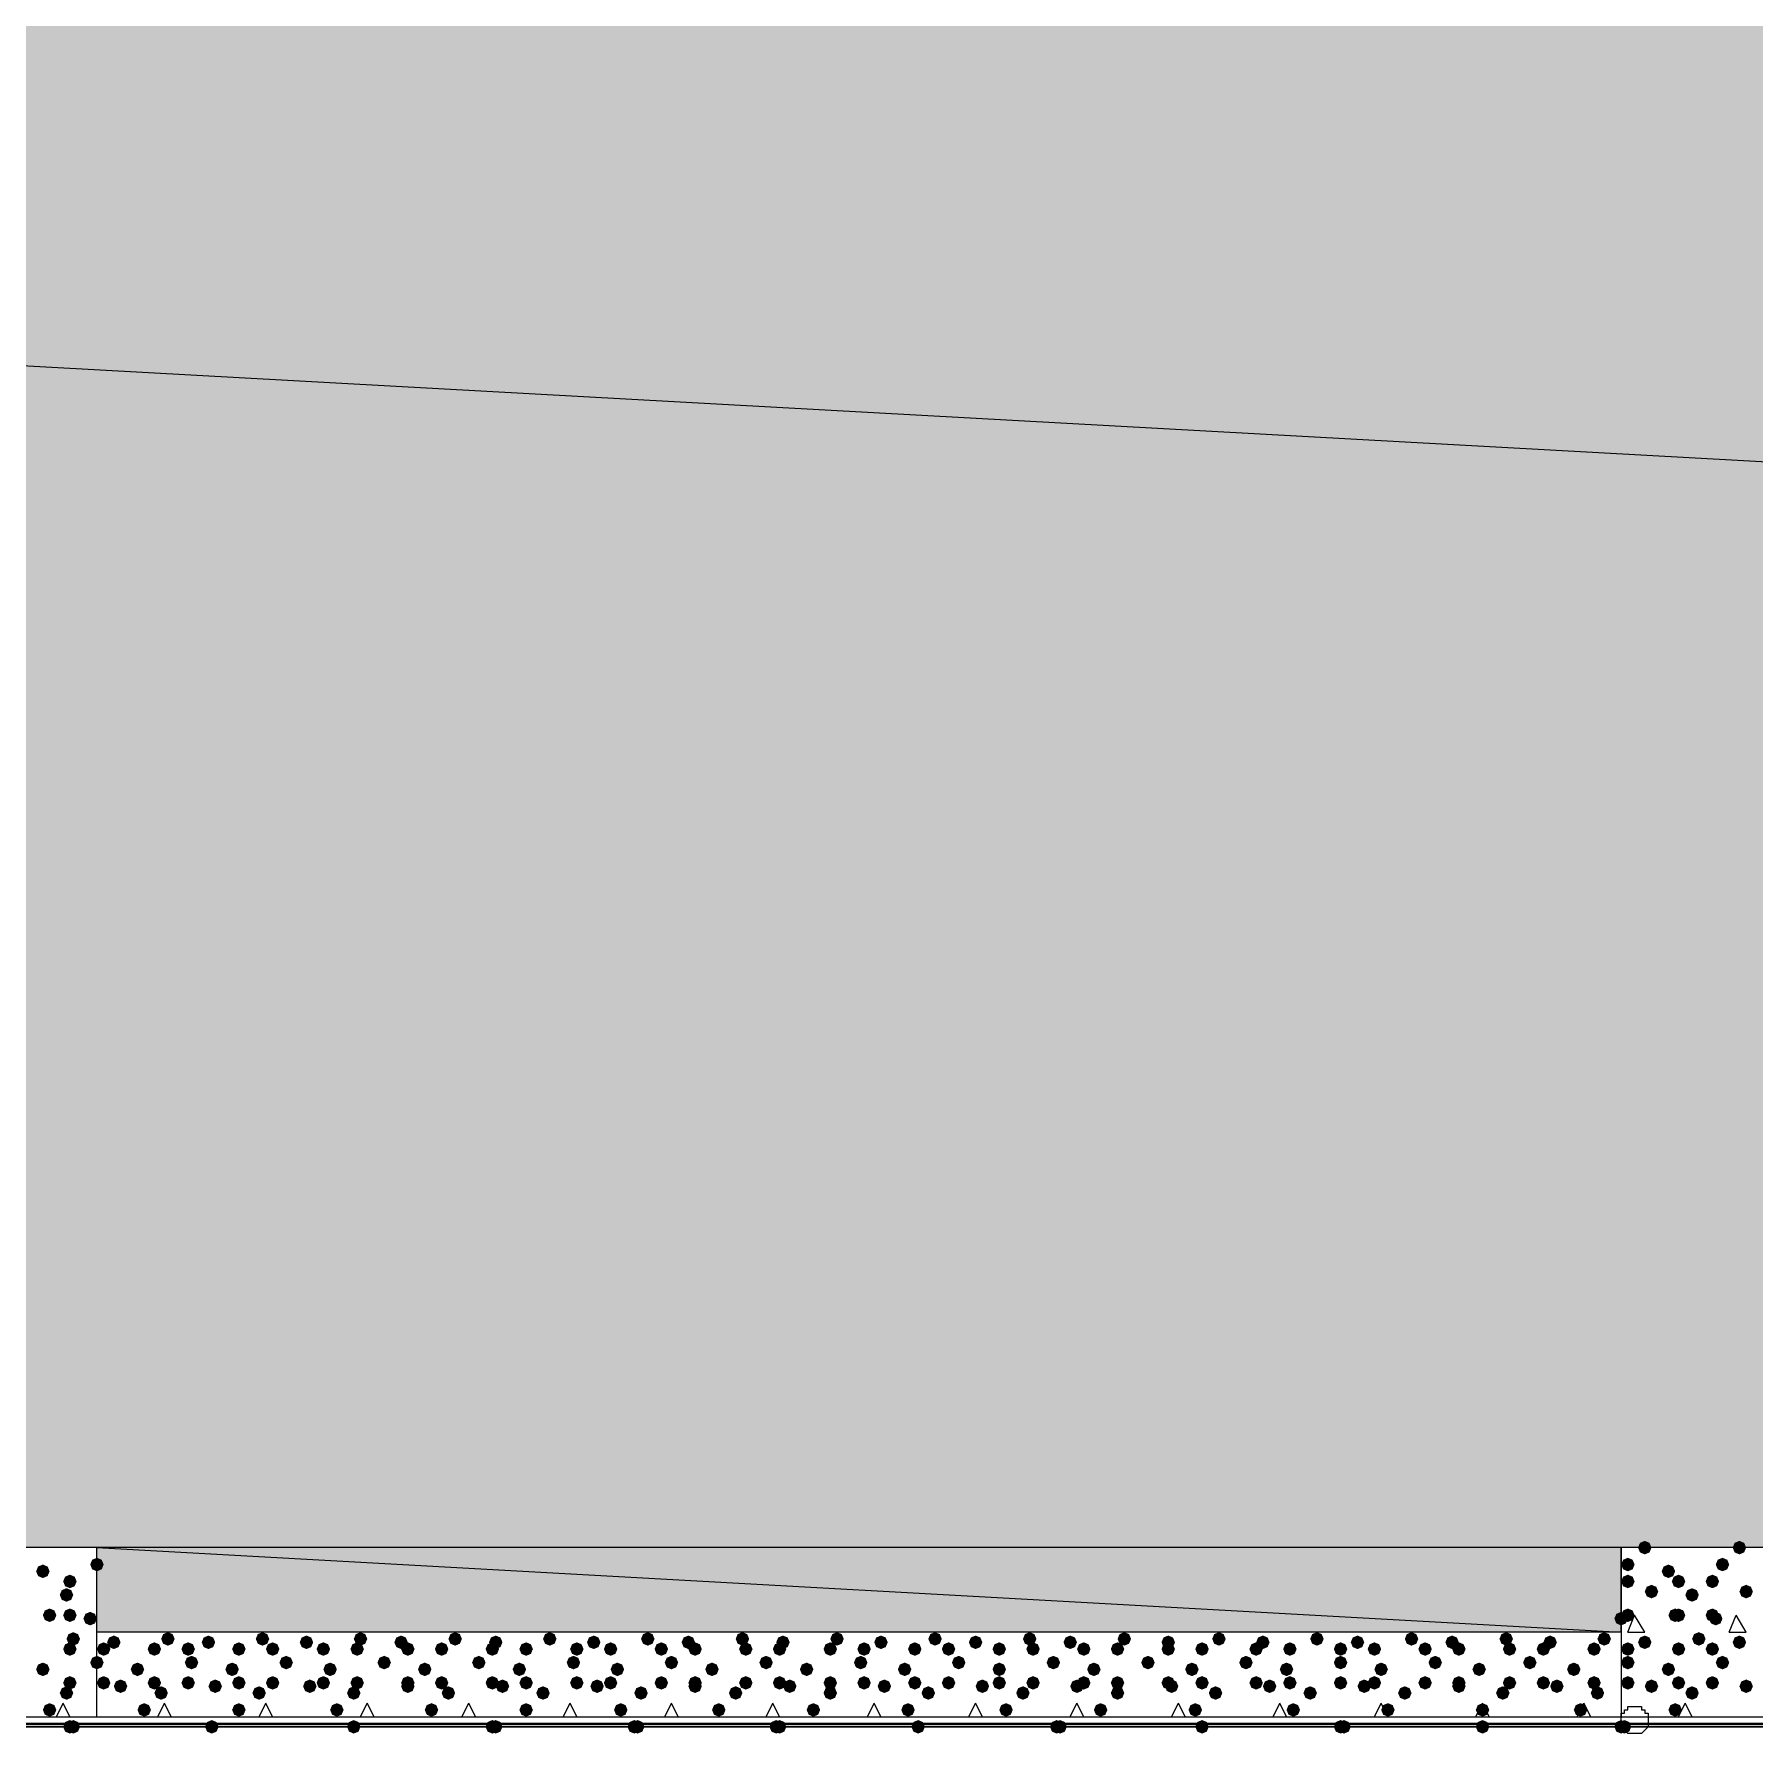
# Model space of a CAD drawing. Header units: millimetres. Extents: x 0 to 420, y 0 to 297.
# Drawn here: x 117.67 to 139.21, y 84.33 to 105.6 of the extents above; entities that cross this region are included whole.
import ezdxf

# ---------------------------------------------------------------- set-up
doc = ezdxf.new("R2010")
doc.units = ezdxf.units.MM
doc.layers.get('0').update_dxf_attribs({"linetype": 'CONTINUOUS'})

msp = doc.modelspace()

# ---------------------------------------------------------------- hatches: boundary and pattern name
at = {"true_color": 0x000008}
h = msp.add_hatch(color=0, dxfattribs=at)
h.paths.add_polyline_path([(385.826, 105.748667), (39.708667, 105.748667), (385.826, 86.656333)], flags=0)
h.paths.add_polyline_path([(39.708667, 105.748667), (385.826, 86.656333), (39.708667, 86.656333)], flags=0)
h = msp.add_hatch(color=0, dxfattribs=at)
h.paths.add_polyline_path([(137.541, 86.656333), (118.448667, 86.656333), (137.541, 85.598)], flags=0)
h.paths.add_polyline_path([(118.448667, 86.656333), (137.541, 85.598), (118.448667, 85.598)], flags=0)
at = {"true_color": 0x000007}
for points in [[(137.922, 86.656333), (137.897129, 86.596537), (137.837333, 86.571667), (137.777538, 86.596537), (137.752667, 86.656333), (137.777537, 86.716129), (137.837333, 86.741), (137.897129, 86.716129)], [(139.107333, 86.656333), (139.082462, 86.596537), (139.022667, 86.571667), (138.962871, 86.596537), (138.938, 86.656333), (138.962871, 86.716129), (139.022667, 86.741), (139.082462, 86.716129)], [(117.856, 86.36), (117.831129, 86.300204), (117.771333, 86.275333), (117.711537, 86.300204), (117.686667, 86.36), (117.711537, 86.419796), (117.771333, 86.444667), (117.831129, 86.419796)], [(118.533333, 86.444667), (118.508463, 86.384871), (118.448667, 86.36), (118.388871, 86.384871), (118.364, 86.444667), (118.388871, 86.504462), (118.448667, 86.529333), (118.508462, 86.504463)], [(137.710333, 86.444667), (137.685463, 86.384871), (137.625667, 86.36), (137.565871, 86.384871), (137.541, 86.444667), (137.565871, 86.504462), (137.625667, 86.529333), (137.685462, 86.504463)], [(138.218333, 86.36), (138.193463, 86.300204), (138.133667, 86.275333), (138.073871, 86.300204), (138.049, 86.36), (138.073871, 86.419796), (138.133667, 86.444667), (138.193462, 86.419796)], [(138.895667, 86.444667), (138.870796, 86.384871), (138.811, 86.36), (138.751204, 86.384871), (138.726333, 86.444667), (138.751204, 86.504462), (138.811, 86.529333), (138.870796, 86.504463)], [(118.194667, 86.233), (118.169796, 86.173204), (118.11, 86.148333), (118.050204, 86.173204), (118.025333, 86.233), (118.050204, 86.292796), (118.11, 86.317667), (118.169796, 86.292796)], [(137.710333, 86.233), (137.685463, 86.173204), (137.625667, 86.148333), (137.565871, 86.173204), (137.541, 86.233), (137.565871, 86.292796), (137.625667, 86.317667), (137.685462, 86.292796)], [(138.006667, 86.106), (137.981796, 86.046204), (137.922, 86.021333), (137.862204, 86.046204), (137.837333, 86.106), (137.862204, 86.165796), (137.922, 86.190667), (137.981796, 86.165796)], [(138.345333, 86.233), (138.320463, 86.173204), (138.260667, 86.148333), (138.200871, 86.173204), (138.176, 86.233), (138.200871, 86.292796), (138.260667, 86.317667), (138.320462, 86.292796)], [(138.768667, 86.233), (138.743796, 86.173204), (138.684, 86.148333), (138.624204, 86.173204), (138.599333, 86.233), (138.624204, 86.292796), (138.684, 86.317667), (138.743796, 86.292796)], [(139.192, 86.106), (139.167129, 86.046204), (139.107333, 86.021333), (139.047538, 86.046204), (139.022667, 86.106), (139.047537, 86.165796), (139.107333, 86.190667), (139.167129, 86.165796)], [(118.152333, 86.063667), (118.127463, 86.003871), (118.067667, 85.979), (118.007871, 86.003871), (117.983, 86.063667), (118.007871, 86.123462), (118.067667, 86.148333), (118.127462, 86.123463)], [(138.514667, 86.063667), (138.489796, 86.003871), (138.43, 85.979), (138.370204, 86.003871), (138.345333, 86.063667), (138.370204, 86.123462), (138.43, 86.148333), (138.489796, 86.123463)], [(117.940667, 85.809667), (117.915796, 85.749871), (117.856, 85.725), (117.796204, 85.749871), (117.771333, 85.809667), (117.796204, 85.869462), (117.856, 85.894333), (117.915796, 85.869463)], [(118.194667, 85.809667), (118.169796, 85.749871), (118.11, 85.725), (118.050204, 85.749871), (118.025333, 85.809667), (118.050204, 85.869462), (118.11, 85.894333), (118.169796, 85.869463)], [(118.448667, 85.767333), (118.423796, 85.707538), (118.364, 85.682667), (118.304204, 85.707538), (118.279333, 85.767333), (118.304204, 85.827129), (118.364, 85.852), (118.423796, 85.827129)], [(137.625667, 85.767333), (137.600796, 85.707538), (137.541, 85.682667), (137.481204, 85.707538), (137.456333, 85.767333), (137.481204, 85.827129), (137.541, 85.852), (137.600796, 85.827129)], [(137.710333, 85.809667), (137.685463, 85.749871), (137.625667, 85.725), (137.565871, 85.749871), (137.541, 85.809667), (137.565871, 85.869462), (137.625667, 85.894333), (137.685462, 85.869463)], [(138.303, 85.809667), (138.278129, 85.749871), (138.218333, 85.725), (138.158537, 85.749871), (138.133667, 85.809667), (138.158537, 85.869462), (138.218333, 85.894333), (138.278129, 85.869463)], [(138.345333, 85.809667), (138.320463, 85.749871), (138.260667, 85.725), (138.200871, 85.749871), (138.176, 85.809667), (138.200871, 85.869462), (138.260667, 85.894333), (138.320462, 85.869463)], [(138.768667, 85.809667), (138.743796, 85.749871), (138.684, 85.725), (138.624204, 85.749871), (138.599333, 85.809667), (138.624204, 85.869462), (138.684, 85.894333), (138.743796, 85.869463)], [(138.811, 85.767333), (138.786129, 85.707538), (138.726333, 85.682667), (138.666538, 85.707538), (138.641667, 85.767333), (138.666537, 85.827129), (138.726333, 85.852), (138.786129, 85.827129)], [(118.237, 85.513333), (118.212129, 85.453537), (118.152333, 85.428667), (118.092538, 85.453537), (118.067667, 85.513333), (118.092537, 85.573129), (118.152333, 85.598), (118.212129, 85.573129)], [(137.922, 85.471), (137.897129, 85.411204), (137.837333, 85.386333), (137.777538, 85.411204), (137.752667, 85.471), (137.777537, 85.530796), (137.837333, 85.555667), (137.897129, 85.530796)], [(138.599333, 85.513333), (138.574463, 85.453537), (138.514667, 85.428667), (138.454871, 85.453537), (138.43, 85.513333), (138.454871, 85.573129), (138.514667, 85.598), (138.574462, 85.573129)], [(139.107333, 85.471), (139.082462, 85.411204), (139.022667, 85.386333), (138.962871, 85.411204), (138.938, 85.471), (138.962871, 85.530796), (139.022667, 85.555667), (139.082462, 85.530796)], [(118.194667, 85.386333), (118.169796, 85.326537), (118.11, 85.301667), (118.050204, 85.326537), (118.025333, 85.386333), (118.050204, 85.446129), (118.11, 85.471), (118.169796, 85.446129)], [(137.710333, 85.386333), (137.685463, 85.326537), (137.625667, 85.301667), (137.565871, 85.326537), (137.541, 85.386333), (137.565871, 85.446129), (137.625667, 85.471), (137.685462, 85.446129)], [(138.345333, 85.386333), (138.320463, 85.326537), (138.260667, 85.301667), (138.200871, 85.326537), (138.176, 85.386333), (138.200871, 85.446129), (138.260667, 85.471), (138.320462, 85.446129)], [(138.768667, 85.386333), (138.743796, 85.326537), (138.684, 85.301667), (138.624204, 85.326537), (138.599333, 85.386333), (138.624204, 85.446129), (138.684, 85.471), (138.743796, 85.446129)], [(117.856, 85.132333), (117.831129, 85.072538), (117.771333, 85.047667), (117.711537, 85.072538), (117.686667, 85.132333), (117.711537, 85.192129), (117.771333, 85.217), (117.831129, 85.192129)], [(118.533333, 85.217), (118.508463, 85.157204), (118.448667, 85.132333), (118.388871, 85.157204), (118.364, 85.217), (118.388871, 85.276796), (118.448667, 85.301667), (118.508462, 85.276796)], [(137.710333, 85.217), (137.685463, 85.157204), (137.625667, 85.132333), (137.565871, 85.157204), (137.541, 85.217), (137.565871, 85.276796), (137.625667, 85.301667), (137.685462, 85.276796)], [(138.218333, 85.132333), (138.193463, 85.072538), (138.133667, 85.047667), (138.073871, 85.072538), (138.049, 85.132333), (138.073871, 85.192129), (138.133667, 85.217), (138.193462, 85.192129)], [(138.895667, 85.217), (138.870796, 85.157204), (138.811, 85.132333), (138.751204, 85.157204), (138.726333, 85.217), (138.751204, 85.276796), (138.811, 85.301667), (138.870796, 85.276796)], [(118.152333, 84.836), (118.127463, 84.776204), (118.067667, 84.751333), (118.007871, 84.776204), (117.983, 84.836), (118.007871, 84.895796), (118.067667, 84.920667), (118.127462, 84.895796)], [(118.194667, 84.963), (118.169796, 84.903204), (118.11, 84.878333), (118.050204, 84.903204), (118.025333, 84.963), (118.050204, 85.022796), (118.11, 85.047667), (118.169796, 85.022796)], [(137.710333, 84.963), (137.685463, 84.903204), (137.625667, 84.878333), (137.565871, 84.903204), (137.541, 84.963), (137.565871, 85.022796), (137.625667, 85.047667), (137.685462, 85.022796)], [(138.006667, 84.920667), (137.981796, 84.860871), (137.922, 84.836), (137.862204, 84.860871), (137.837333, 84.920667), (137.862204, 84.980462), (137.922, 85.005333), (137.981796, 84.980463)], [(138.345333, 84.963), (138.320463, 84.903204), (138.260667, 84.878333), (138.200871, 84.903204), (138.176, 84.963), (138.200871, 85.022796), (138.260667, 85.047667), (138.320462, 85.022796)], [(138.514667, 84.836), (138.489796, 84.776204), (138.43, 84.751333), (138.370204, 84.776204), (138.345333, 84.836), (138.370204, 84.895796), (138.43, 84.920667), (138.489796, 84.895796)], [(138.768667, 84.963), (138.743796, 84.903204), (138.684, 84.878333), (138.624204, 84.903204), (138.599333, 84.963), (138.624204, 85.022796), (138.684, 85.047667), (138.743796, 85.022796)], [(139.192, 84.920667), (139.167129, 84.860871), (139.107333, 84.836), (139.047538, 84.860871), (139.022667, 84.920667), (139.047537, 84.980462), (139.107333, 85.005333), (139.167129, 84.980463)], [(117.940667, 84.624333), (117.915796, 84.564537), (117.856, 84.539667), (117.796204, 84.564537), (117.771333, 84.624333), (117.796204, 84.684129), (117.856, 84.709), (117.915796, 84.684129)], [(138.303, 84.624333), (138.278129, 84.564537), (138.218333, 84.539667), (138.158537, 84.564537), (138.133667, 84.624333), (138.158537, 84.684129), (138.218333, 84.709), (138.278129, 84.684129)]]:
    msp.add_hatch(color=0, dxfattribs=at).paths.add_polyline_path(points, flags=0)
at = {"true_color": 0x000008}
for points in [[(118.745, 85.471), (118.720129, 85.411204), (118.660333, 85.386333), (118.600538, 85.411204), (118.575667, 85.471), (118.600537, 85.530796), (118.660333, 85.555667), (118.720129, 85.530796)], [(119.422333, 85.513333), (119.397463, 85.453537), (119.337667, 85.428667), (119.277871, 85.453537), (119.253, 85.513333), (119.277871, 85.573129), (119.337667, 85.598), (119.397462, 85.573129)], [(119.930333, 85.471), (119.905463, 85.411204), (119.845667, 85.386333), (119.785871, 85.411204), (119.761, 85.471), (119.785871, 85.530796), (119.845667, 85.555667), (119.905462, 85.530796)], [(120.607667, 85.513333), (120.582796, 85.453537), (120.523, 85.428667), (120.463204, 85.453537), (120.438333, 85.513333), (120.463204, 85.573129), (120.523, 85.598), (120.582796, 85.573129)], [(121.158, 85.471), (121.133129, 85.411204), (121.073333, 85.386333), (121.013538, 85.411204), (120.988667, 85.471), (121.013537, 85.530796), (121.073333, 85.555667), (121.133129, 85.530796)], [(121.835333, 85.513333), (121.810463, 85.453537), (121.750667, 85.428667), (121.690871, 85.453537), (121.666, 85.513333), (121.690871, 85.573129), (121.750667, 85.598), (121.810462, 85.573129)], [(122.343333, 85.471), (122.318463, 85.411204), (122.258667, 85.386333), (122.198871, 85.411204), (122.174, 85.471), (122.198871, 85.530796), (122.258667, 85.555667), (122.318462, 85.530796)], [(123.020667, 85.513333), (122.995796, 85.453537), (122.936, 85.428667), (122.876204, 85.453537), (122.851333, 85.513333), (122.876204, 85.573129), (122.936, 85.598), (122.995796, 85.573129)], [(123.528667, 85.471), (123.503796, 85.411204), (123.444, 85.386333), (123.384204, 85.411204), (123.359333, 85.471), (123.384204, 85.530796), (123.444, 85.555667), (123.503796, 85.530796)], [(124.206, 85.513333), (124.181129, 85.453537), (124.121333, 85.428667), (124.061537, 85.453537), (124.036667, 85.513333), (124.061537, 85.573129), (124.121333, 85.598), (124.181129, 85.573129)], [(124.756333, 85.471), (124.731462, 85.411204), (124.671667, 85.386333), (124.611871, 85.411204), (124.587, 85.471), (124.611871, 85.530796), (124.671667, 85.555667), (124.731462, 85.530796)], [(125.433667, 85.513333), (125.408796, 85.453537), (125.349, 85.428667), (125.289204, 85.453537), (125.264333, 85.513333), (125.289204, 85.573129), (125.349, 85.598), (125.408796, 85.573129)], [(125.941667, 85.471), (125.916796, 85.411204), (125.857, 85.386333), (125.797204, 85.411204), (125.772333, 85.471), (125.797204, 85.530796), (125.857, 85.555667), (125.916796, 85.530796)], [(126.619, 85.513333), (126.594129, 85.453537), (126.534333, 85.428667), (126.474538, 85.453537), (126.449667, 85.513333), (126.474537, 85.573129), (126.534333, 85.598), (126.594129, 85.573129)], [(127.127, 85.471), (127.102129, 85.411204), (127.042333, 85.386333), (126.982538, 85.411204), (126.957667, 85.471), (126.982537, 85.530796), (127.042333, 85.555667), (127.102129, 85.530796)], [(127.804333, 85.513333), (127.779462, 85.453537), (127.719667, 85.428667), (127.659871, 85.453537), (127.635, 85.513333), (127.659871, 85.573129), (127.719667, 85.598), (127.779462, 85.573129)], [(128.354667, 85.471), (128.329796, 85.411204), (128.27, 85.386333), (128.210204, 85.411204), (128.185333, 85.471), (128.210204, 85.530796), (128.27, 85.555667), (128.329796, 85.530796)], [(129.032, 85.513333), (129.007129, 85.453537), (128.947333, 85.428667), (128.887538, 85.453537), (128.862667, 85.513333), (128.887537, 85.573129), (128.947333, 85.598), (129.007129, 85.573129)], [(129.54, 85.471), (129.515129, 85.411204), (129.455333, 85.386333), (129.395537, 85.411204), (129.370667, 85.471), (129.395537, 85.530796), (129.455333, 85.555667), (129.515129, 85.530796)], [(130.217333, 85.513333), (130.192463, 85.453537), (130.132667, 85.428667), (130.072871, 85.453537), (130.048, 85.513333), (130.072871, 85.573129), (130.132667, 85.598), (130.192462, 85.573129)], [(130.725333, 85.471), (130.700463, 85.411204), (130.640667, 85.386333), (130.580871, 85.411204), (130.556, 85.471), (130.580871, 85.530796), (130.640667, 85.555667), (130.700462, 85.530796)], [(131.402667, 85.513333), (131.377796, 85.453537), (131.318, 85.428667), (131.258204, 85.453537), (131.233333, 85.513333), (131.258204, 85.573129), (131.318, 85.598), (131.377796, 85.573129)], [(131.953, 85.471), (131.928129, 85.411204), (131.868333, 85.386333), (131.808538, 85.411204), (131.783667, 85.471), (131.808537, 85.530796), (131.868333, 85.555667), (131.928129, 85.530796)], [(132.588, 85.513333), (132.563129, 85.453537), (132.503333, 85.428667), (132.443537, 85.453537), (132.418667, 85.513333), (132.443537, 85.573129), (132.503333, 85.598), (132.563129, 85.573129)], [(133.138333, 85.471), (133.113463, 85.411204), (133.053667, 85.386333), (132.993871, 85.411204), (132.969, 85.471), (132.993871, 85.530796), (133.053667, 85.555667), (133.113462, 85.530796)], [(133.815667, 85.513333), (133.790796, 85.453537), (133.731, 85.428667), (133.671204, 85.453537), (133.646333, 85.513333), (133.671204, 85.573129), (133.731, 85.598), (133.790796, 85.573129)], [(134.323667, 85.471), (134.298796, 85.411204), (134.239, 85.386333), (134.179204, 85.411204), (134.154333, 85.471), (134.179204, 85.530796), (134.239, 85.555667), (134.298796, 85.530796)], [(135.001, 85.513333), (134.976129, 85.453537), (134.916333, 85.428667), (134.856538, 85.453537), (134.831667, 85.513333), (134.856537, 85.573129), (134.916333, 85.598), (134.976129, 85.573129)], [(135.509, 85.471), (135.484129, 85.411204), (135.424333, 85.386333), (135.364537, 85.411204), (135.339667, 85.471), (135.364537, 85.530796), (135.424333, 85.555667), (135.484129, 85.530796)], [(136.186333, 85.513333), (136.161463, 85.453537), (136.101667, 85.428667), (136.041871, 85.453537), (136.017, 85.513333), (136.041871, 85.573129), (136.101667, 85.598), (136.161462, 85.573129)], [(136.736667, 85.471), (136.711796, 85.411204), (136.652, 85.386333), (136.592204, 85.411204), (136.567333, 85.471), (136.592204, 85.530796), (136.652, 85.555667), (136.711796, 85.530796)], [(137.414, 85.513333), (137.389129, 85.453537), (137.329333, 85.428667), (137.269538, 85.453537), (137.244667, 85.513333), (137.269537, 85.573129), (137.329333, 85.598), (137.389129, 85.573129)], [(118.618, 85.386333), (118.593129, 85.326537), (118.533333, 85.301667), (118.473537, 85.326537), (118.448667, 85.386333), (118.473537, 85.446129), (118.533333, 85.471), (118.593129, 85.446129)], [(119.253, 85.386333), (119.228129, 85.326537), (119.168333, 85.301667), (119.108538, 85.326537), (119.083667, 85.386333), (119.108537, 85.446129), (119.168333, 85.471), (119.228129, 85.446129)], [(119.676333, 85.386333), (119.651462, 85.326537), (119.591667, 85.301667), (119.531871, 85.326537), (119.507, 85.386333), (119.531871, 85.446129), (119.591667, 85.471), (119.651462, 85.446129)], [(120.311333, 85.386333), (120.286463, 85.326537), (120.226667, 85.301667), (120.166871, 85.326537), (120.142, 85.386333), (120.166871, 85.446129), (120.226667, 85.471), (120.286462, 85.446129)], [(120.734667, 85.386333), (120.709796, 85.326537), (120.65, 85.301667), (120.590204, 85.326537), (120.565333, 85.386333), (120.590204, 85.446129), (120.65, 85.471), (120.709796, 85.446129)], [(121.369667, 85.386333), (121.344796, 85.326537), (121.285, 85.301667), (121.225204, 85.326537), (121.200333, 85.386333), (121.225204, 85.446129), (121.285, 85.471), (121.344796, 85.446129)], [(121.793, 85.386333), (121.768129, 85.326537), (121.708333, 85.301667), (121.648537, 85.326537), (121.623667, 85.386333), (121.648537, 85.446129), (121.708333, 85.471), (121.768129, 85.446129)], [(122.428, 85.386333), (122.403129, 85.326537), (122.343333, 85.301667), (122.283537, 85.326537), (122.258667, 85.386333), (122.283537, 85.446129), (122.343333, 85.471), (122.403129, 85.446129)], [(122.851333, 85.386333), (122.826462, 85.326537), (122.766667, 85.301667), (122.706871, 85.326537), (122.682, 85.386333), (122.706871, 85.446129), (122.766667, 85.471), (122.826462, 85.446129)], [(123.486333, 85.386333), (123.461463, 85.326537), (123.401667, 85.301667), (123.341871, 85.326537), (123.317, 85.386333), (123.341871, 85.446129), (123.401667, 85.471), (123.461462, 85.446129)], [(123.909667, 85.386333), (123.884796, 85.326537), (123.825, 85.301667), (123.765204, 85.326537), (123.740333, 85.386333), (123.765204, 85.446129), (123.825, 85.471), (123.884796, 85.446129)], [(124.544667, 85.386333), (124.519796, 85.326537), (124.46, 85.301667), (124.400204, 85.326537), (124.375333, 85.386333), (124.400204, 85.446129), (124.46, 85.471), (124.519796, 85.446129)], [(124.968, 85.386333), (124.943129, 85.326537), (124.883333, 85.301667), (124.823537, 85.326537), (124.798667, 85.386333), (124.823537, 85.446129), (124.883333, 85.471), (124.943129, 85.446129)], [(125.603, 85.386333), (125.578129, 85.326537), (125.518333, 85.301667), (125.458537, 85.326537), (125.433667, 85.386333), (125.458537, 85.446129), (125.518333, 85.471), (125.578129, 85.446129)], [(126.026333, 85.386333), (126.001462, 85.326537), (125.941667, 85.301667), (125.881871, 85.326537), (125.857, 85.386333), (125.881871, 85.446129), (125.941667, 85.471), (126.001462, 85.446129)], [(126.661333, 85.386333), (126.636462, 85.326537), (126.576667, 85.301667), (126.516871, 85.326537), (126.492, 85.386333), (126.516871, 85.446129), (126.576667, 85.471), (126.636462, 85.446129)], [(127.084667, 85.386333), (127.059796, 85.326537), (127, 85.301667), (126.940204, 85.326537), (126.915333, 85.386333), (126.940204, 85.446129), (127, 85.471), (127.059796, 85.446129)], [(127.719667, 85.386333), (127.694796, 85.326537), (127.635, 85.301667), (127.575204, 85.326537), (127.550333, 85.386333), (127.575204, 85.446129), (127.635, 85.471), (127.694796, 85.446129)], [(128.143, 85.386333), (128.118129, 85.326537), (128.058333, 85.301667), (127.998538, 85.326537), (127.973667, 85.386333), (127.998537, 85.446129), (128.058333, 85.471), (128.118129, 85.446129)], [(128.778, 85.386333), (128.753129, 85.326537), (128.693333, 85.301667), (128.633537, 85.326537), (128.608667, 85.386333), (128.633537, 85.446129), (128.693333, 85.471), (128.753129, 85.446129)], [(129.201333, 85.386333), (129.176462, 85.326537), (129.116667, 85.301667), (129.056871, 85.326537), (129.032, 85.386333), (129.056871, 85.446129), (129.116667, 85.471), (129.176462, 85.446129)], [(129.836333, 85.386333), (129.811463, 85.326537), (129.751667, 85.301667), (129.691871, 85.326537), (129.667, 85.386333), (129.691871, 85.446129), (129.751667, 85.471), (129.811462, 85.446129)], [(130.259667, 85.386333), (130.234796, 85.326537), (130.175, 85.301667), (130.115204, 85.326537), (130.090333, 85.386333), (130.115204, 85.446129), (130.175, 85.471), (130.234796, 85.446129)], [(130.894667, 85.386333), (130.869796, 85.326537), (130.81, 85.301667), (130.750204, 85.326537), (130.725333, 85.386333), (130.750204, 85.446129), (130.81, 85.471), (130.869796, 85.446129)], [(131.318, 85.386333), (131.293129, 85.326537), (131.233333, 85.301667), (131.173537, 85.326537), (131.148667, 85.386333), (131.173537, 85.446129), (131.233333, 85.471), (131.293129, 85.446129)], [(131.953, 85.386333), (131.928129, 85.326537), (131.868333, 85.301667), (131.808538, 85.326537), (131.783667, 85.386333), (131.808537, 85.446129), (131.868333, 85.471), (131.928129, 85.446129)], [(132.376333, 85.386333), (132.351463, 85.326537), (132.291667, 85.301667), (132.231871, 85.326537), (132.207, 85.386333), (132.231871, 85.446129), (132.291667, 85.471), (132.351462, 85.446129)], [(133.053667, 85.386333), (133.028796, 85.326537), (132.969, 85.301667), (132.909204, 85.326537), (132.884333, 85.386333), (132.909204, 85.446129), (132.969, 85.471), (133.028796, 85.446129)], [(133.477, 85.386333), (133.452129, 85.326537), (133.392333, 85.301667), (133.332538, 85.326537), (133.307667, 85.386333), (133.332537, 85.446129), (133.392333, 85.471), (133.452129, 85.446129)], [(134.112, 85.386333), (134.087129, 85.326537), (134.027333, 85.301667), (133.967538, 85.326537), (133.942667, 85.386333), (133.967537, 85.446129), (134.027333, 85.471), (134.087129, 85.446129)], [(134.535333, 85.386333), (134.510463, 85.326537), (134.450667, 85.301667), (134.390871, 85.326537), (134.366, 85.386333), (134.390871, 85.446129), (134.450667, 85.471), (134.510462, 85.446129)], [(135.170333, 85.386333), (135.145463, 85.326537), (135.085667, 85.301667), (135.025871, 85.326537), (135.001, 85.386333), (135.025871, 85.446129), (135.085667, 85.471), (135.145462, 85.446129)], [(135.593667, 85.386333), (135.568796, 85.326537), (135.509, 85.301667), (135.449204, 85.326537), (135.424333, 85.386333), (135.449204, 85.446129), (135.509, 85.471), (135.568796, 85.446129)], [(136.228667, 85.386333), (136.203796, 85.326537), (136.144, 85.301667), (136.084204, 85.326537), (136.059333, 85.386333), (136.084204, 85.446129), (136.144, 85.471), (136.203796, 85.446129)], [(136.652, 85.386333), (136.627129, 85.326537), (136.567333, 85.301667), (136.507538, 85.326537), (136.482667, 85.386333), (136.507537, 85.446129), (136.567333, 85.471), (136.627129, 85.446129)], [(137.287, 85.386333), (137.262129, 85.326537), (137.202333, 85.301667), (137.142538, 85.326537), (137.117667, 85.386333), (137.142537, 85.446129), (137.202333, 85.471), (137.262129, 85.446129)], [(119.041333, 85.132333), (119.016462, 85.072538), (118.956667, 85.047667), (118.896871, 85.072538), (118.872, 85.132333), (118.896871, 85.192129), (118.956667, 85.217), (119.016462, 85.192129)], [(119.718667, 85.217), (119.693796, 85.157204), (119.634, 85.132333), (119.574204, 85.157204), (119.549333, 85.217), (119.574204, 85.276796), (119.634, 85.301667), (119.693796, 85.276796)], [(120.226667, 85.132333), (120.201796, 85.072538), (120.142, 85.047667), (120.082204, 85.072538), (120.057333, 85.132333), (120.082204, 85.192129), (120.142, 85.217), (120.201796, 85.192129)], [(120.904, 85.217), (120.879129, 85.157204), (120.819333, 85.132333), (120.759538, 85.157204), (120.734667, 85.217), (120.759537, 85.276796), (120.819333, 85.301667), (120.879129, 85.276796)], [(121.454333, 85.132333), (121.429462, 85.072538), (121.369667, 85.047667), (121.309871, 85.072538), (121.285, 85.132333), (121.309871, 85.192129), (121.369667, 85.217), (121.429462, 85.192129)], [(122.131667, 85.217), (122.106796, 85.157204), (122.047, 85.132333), (121.987204, 85.157204), (121.962333, 85.217), (121.987204, 85.276796), (122.047, 85.301667), (122.106796, 85.276796)], [(122.639667, 85.132333), (122.614796, 85.072538), (122.555, 85.047667), (122.495204, 85.072538), (122.470333, 85.132333), (122.495204, 85.192129), (122.555, 85.217), (122.614796, 85.192129)], [(123.317, 85.217), (123.292129, 85.157204), (123.232333, 85.132333), (123.172538, 85.157204), (123.147667, 85.217), (123.172537, 85.276796), (123.232333, 85.301667), (123.292129, 85.276796)], [(123.825, 85.132333), (123.800129, 85.072538), (123.740333, 85.047667), (123.680538, 85.072538), (123.655667, 85.132333), (123.680537, 85.192129), (123.740333, 85.217), (123.800129, 85.192129)], [(124.502333, 85.217), (124.477463, 85.157204), (124.417667, 85.132333), (124.357871, 85.157204), (124.333, 85.217), (124.357871, 85.276796), (124.417667, 85.301667), (124.477462, 85.276796)], [(125.052667, 85.132333), (125.027796, 85.072538), (124.968, 85.047667), (124.908204, 85.072538), (124.883333, 85.132333), (124.908204, 85.192129), (124.968, 85.217), (125.027796, 85.192129)], [(125.73, 85.217), (125.705129, 85.157204), (125.645333, 85.132333), (125.585538, 85.157204), (125.560667, 85.217), (125.585537, 85.276796), (125.645333, 85.301667), (125.705129, 85.276796)], [(126.238, 85.132333), (126.213129, 85.072538), (126.153333, 85.047667), (126.093538, 85.072538), (126.068667, 85.132333), (126.093537, 85.192129), (126.153333, 85.217), (126.213129, 85.192129)], [(126.915333, 85.217), (126.890463, 85.157204), (126.830667, 85.132333), (126.770871, 85.157204), (126.746, 85.217), (126.770871, 85.276796), (126.830667, 85.301667), (126.890462, 85.276796)], [(127.423333, 85.132333), (127.398463, 85.072538), (127.338667, 85.047667), (127.278871, 85.072538), (127.254, 85.132333), (127.278871, 85.192129), (127.338667, 85.217), (127.398462, 85.192129)], [(128.100667, 85.217), (128.075796, 85.157204), (128.016, 85.132333), (127.956204, 85.157204), (127.931333, 85.217), (127.956204, 85.276796), (128.016, 85.301667), (128.075796, 85.276796)], [(128.651, 85.132333), (128.626129, 85.072538), (128.566333, 85.047667), (128.506537, 85.072538), (128.481667, 85.132333), (128.506537, 85.192129), (128.566333, 85.217), (128.626129, 85.192129)], [(129.328333, 85.217), (129.303463, 85.157204), (129.243667, 85.132333), (129.183871, 85.157204), (129.159, 85.217), (129.183871, 85.276796), (129.243667, 85.301667), (129.303462, 85.276796)], [(129.836333, 85.132333), (129.811463, 85.072538), (129.751667, 85.047667), (129.691871, 85.072538), (129.667, 85.132333), (129.691871, 85.192129), (129.751667, 85.217), (129.811462, 85.192129)], [(130.513667, 85.217), (130.488796, 85.157204), (130.429, 85.132333), (130.369204, 85.157204), (130.344333, 85.217), (130.369204, 85.276796), (130.429, 85.301667), (130.488796, 85.276796)], [(131.021667, 85.132333), (130.996796, 85.072538), (130.937, 85.047667), (130.877204, 85.072538), (130.852333, 85.132333), (130.877204, 85.192129), (130.937, 85.217), (130.996796, 85.192129)], [(131.699, 85.217), (131.674129, 85.157204), (131.614333, 85.132333), (131.554537, 85.157204), (131.529667, 85.217), (131.554537, 85.276796), (131.614333, 85.301667), (131.674129, 85.276796)], [(132.249333, 85.132333), (132.224463, 85.072538), (132.164667, 85.047667), (132.104871, 85.072538), (132.08, 85.132333), (132.104871, 85.192129), (132.164667, 85.217), (132.224462, 85.192129)], [(132.926667, 85.217), (132.901796, 85.157204), (132.842, 85.132333), (132.782204, 85.157204), (132.757333, 85.217), (132.782204, 85.276796), (132.842, 85.301667), (132.901796, 85.276796)], [(133.434667, 85.132333), (133.409796, 85.072538), (133.35, 85.047667), (133.290204, 85.072538), (133.265333, 85.132333), (133.290204, 85.192129), (133.35, 85.217), (133.409796, 85.192129)], [(134.112, 85.217), (134.087129, 85.157204), (134.027333, 85.132333), (133.967538, 85.157204), (133.942667, 85.217), (133.967537, 85.276796), (134.027333, 85.301667), (134.087129, 85.276796)], [(134.62, 85.132333), (134.595129, 85.072538), (134.535333, 85.047667), (134.475538, 85.072538), (134.450667, 85.132333), (134.475537, 85.192129), (134.535333, 85.217), (134.595129, 85.192129)], [(135.297333, 85.217), (135.272463, 85.157204), (135.212667, 85.132333), (135.152871, 85.157204), (135.128, 85.217), (135.152871, 85.276796), (135.212667, 85.301667), (135.272462, 85.276796)], [(135.847667, 85.132333), (135.822796, 85.072538), (135.763, 85.047667), (135.703204, 85.072538), (135.678333, 85.132333), (135.703204, 85.192129), (135.763, 85.217), (135.822796, 85.192129)], [(136.482667, 85.217), (136.457796, 85.157204), (136.398, 85.132333), (136.338204, 85.157204), (136.313333, 85.217), (136.338204, 85.276796), (136.398, 85.301667), (136.457796, 85.276796)], [(137.033, 85.132333), (137.008129, 85.072538), (136.948333, 85.047667), (136.888537, 85.072538), (136.863667, 85.132333), (136.888537, 85.192129), (136.948333, 85.217), (137.008129, 85.192129)], [(118.618, 84.963), (118.593129, 84.903204), (118.533333, 84.878333), (118.473537, 84.903204), (118.448667, 84.963), (118.473537, 85.022796), (118.533333, 85.047667), (118.593129, 85.022796)], [(118.829667, 84.920667), (118.804796, 84.860871), (118.745, 84.836), (118.685204, 84.860871), (118.660333, 84.920667), (118.685204, 84.980462), (118.745, 85.005333), (118.804796, 84.980463)], [(119.253, 84.963), (119.228129, 84.903204), (119.168333, 84.878333), (119.108538, 84.903204), (119.083667, 84.963), (119.108537, 85.022796), (119.168333, 85.047667), (119.228129, 85.022796)], [(119.337667, 84.836), (119.312796, 84.776204), (119.253, 84.751333), (119.193204, 84.776204), (119.168333, 84.836), (119.193204, 84.895796), (119.253, 84.920667), (119.312796, 84.895796)], [(119.676333, 84.963), (119.651462, 84.903204), (119.591667, 84.878333), (119.531871, 84.903204), (119.507, 84.963), (119.531871, 85.022796), (119.591667, 85.047667), (119.651462, 85.022796)], [(120.015, 84.920667), (119.990129, 84.860871), (119.930333, 84.836), (119.870538, 84.860871), (119.845667, 84.920667), (119.870537, 84.980462), (119.930333, 85.005333), (119.990129, 84.980463)], [(120.311333, 84.963), (120.286463, 84.903204), (120.226667, 84.878333), (120.166871, 84.903204), (120.142, 84.963), (120.166871, 85.022796), (120.226667, 85.047667), (120.286462, 85.022796)], [(120.565333, 84.836), (120.540463, 84.776204), (120.480667, 84.751333), (120.420871, 84.776204), (120.396, 84.836), (120.420871, 84.895796), (120.480667, 84.920667), (120.540462, 84.895796)], [(120.734667, 84.963), (120.709796, 84.903204), (120.65, 84.878333), (120.590204, 84.903204), (120.565333, 84.963), (120.590204, 85.022796), (120.65, 85.047667), (120.709796, 85.022796)], [(121.200333, 84.920667), (121.175463, 84.860871), (121.115667, 84.836), (121.055871, 84.860871), (121.031, 84.920667), (121.055871, 84.980462), (121.115667, 85.005333), (121.175462, 84.980463)], [(121.369667, 84.963), (121.344796, 84.903204), (121.285, 84.878333), (121.225204, 84.903204), (121.200333, 84.963), (121.225204, 85.022796), (121.285, 85.047667), (121.344796, 85.022796)], [(121.750667, 84.836), (121.725796, 84.776204), (121.666, 84.751333), (121.606204, 84.776204), (121.581333, 84.836), (121.606204, 84.895796), (121.666, 84.920667), (121.725796, 84.895796)], [(121.793, 84.963), (121.768129, 84.903204), (121.708333, 84.878333), (121.648537, 84.903204), (121.623667, 84.963), (121.648537, 85.022796), (121.708333, 85.047667), (121.768129, 85.022796)], [(122.428, 84.963), (122.403129, 84.903204), (122.343333, 84.878333), (122.283537, 84.903204), (122.258667, 84.963), (122.283537, 85.022796), (122.343333, 85.047667), (122.403129, 85.022796)], [(122.428, 84.920667), (122.403129, 84.860871), (122.343333, 84.836), (122.283537, 84.860871), (122.258667, 84.920667), (122.283537, 84.980462), (122.343333, 85.005333), (122.403129, 84.980463)], [(122.851333, 84.963), (122.826462, 84.903204), (122.766667, 84.878333), (122.706871, 84.903204), (122.682, 84.963), (122.706871, 85.022796), (122.766667, 85.047667), (122.826462, 85.022796)], [(122.936, 84.836), (122.911129, 84.776204), (122.851333, 84.751333), (122.791537, 84.776204), (122.766667, 84.836), (122.791537, 84.895796), (122.851333, 84.920667), (122.911129, 84.895796)], [(123.486333, 84.963), (123.461463, 84.903204), (123.401667, 84.878333), (123.341871, 84.903204), (123.317, 84.963), (123.341871, 85.022796), (123.401667, 85.047667), (123.461462, 85.022796)], [(123.613333, 84.920667), (123.588463, 84.860871), (123.528667, 84.836), (123.468871, 84.860871), (123.444, 84.920667), (123.468871, 84.980462), (123.528667, 85.005333), (123.588462, 84.980463)], [(123.909667, 84.963), (123.884796, 84.903204), (123.825, 84.878333), (123.765204, 84.903204), (123.740333, 84.963), (123.765204, 85.022796), (123.825, 85.047667), (123.884796, 85.022796)], [(124.121333, 84.836), (124.096463, 84.776204), (124.036667, 84.751333), (123.976871, 84.776204), (123.952, 84.836), (123.976871, 84.895796), (124.036667, 84.920667), (124.096462, 84.895796)], [(124.544667, 84.963), (124.519796, 84.903204), (124.46, 84.878333), (124.400204, 84.903204), (124.375333, 84.963), (124.400204, 85.022796), (124.46, 85.047667), (124.519796, 85.022796)], [(124.798667, 84.920667), (124.773796, 84.860871), (124.714, 84.836), (124.654204, 84.860871), (124.629333, 84.920667), (124.654204, 84.980462), (124.714, 85.005333), (124.773796, 84.980463)], [(124.968, 84.963), (124.943129, 84.903204), (124.883333, 84.878333), (124.823537, 84.903204), (124.798667, 84.963), (124.823537, 85.022796), (124.883333, 85.047667), (124.943129, 85.022796)], [(125.349, 84.836), (125.324129, 84.776204), (125.264333, 84.751333), (125.204538, 84.776204), (125.179667, 84.836), (125.204537, 84.895796), (125.264333, 84.920667), (125.324129, 84.895796)], [(125.603, 84.963), (125.578129, 84.903204), (125.518333, 84.878333), (125.458537, 84.903204), (125.433667, 84.963), (125.458537, 85.022796), (125.518333, 85.047667), (125.578129, 85.022796)], [(126.026333, 84.963), (126.001462, 84.903204), (125.941667, 84.878333), (125.881871, 84.903204), (125.857, 84.963), (125.881871, 85.022796), (125.941667, 85.047667), (126.001462, 85.022796)], [(126.026333, 84.920667), (126.001462, 84.860871), (125.941667, 84.836), (125.881871, 84.860871), (125.857, 84.920667), (125.881871, 84.980462), (125.941667, 85.005333), (126.001462, 84.980463)], [(126.534333, 84.836), (126.509462, 84.776204), (126.449667, 84.751333), (126.389871, 84.776204), (126.365, 84.836), (126.389871, 84.895796), (126.449667, 84.920667), (126.509462, 84.895796)], [(126.661333, 84.963), (126.636462, 84.903204), (126.576667, 84.878333), (126.516871, 84.903204), (126.492, 84.963), (126.516871, 85.022796), (126.576667, 85.047667), (126.636462, 85.022796)], [(127.084667, 84.963), (127.059796, 84.903204), (127, 84.878333), (126.940204, 84.903204), (126.915333, 84.963), (126.940204, 85.022796), (127, 85.047667), (127.059796, 85.022796)], [(127.211667, 84.920667), (127.186796, 84.860871), (127.127, 84.836), (127.067204, 84.860871), (127.042333, 84.920667), (127.067204, 84.980462), (127.127, 85.005333), (127.186796, 84.980463)], [(127.719667, 84.963), (127.694796, 84.903204), (127.635, 84.878333), (127.575204, 84.903204), (127.550333, 84.963), (127.575204, 85.022796), (127.635, 85.047667), (127.694796, 85.022796)], [(127.719667, 84.836), (127.694796, 84.776204), (127.635, 84.751333), (127.575204, 84.776204), (127.550333, 84.836), (127.575204, 84.895796), (127.635, 84.920667), (127.694796, 84.895796)], [(128.143, 84.963), (128.118129, 84.903204), (128.058333, 84.878333), (127.998538, 84.903204), (127.973667, 84.963), (127.998537, 85.022796), (128.058333, 85.047667), (128.118129, 85.022796)], [(128.397, 84.920667), (128.372129, 84.860871), (128.312333, 84.836), (128.252538, 84.860871), (128.227667, 84.920667), (128.252537, 84.980462), (128.312333, 85.005333), (128.372129, 84.980463)], [(128.778, 84.963), (128.753129, 84.903204), (128.693333, 84.878333), (128.633537, 84.903204), (128.608667, 84.963), (128.633537, 85.022796), (128.693333, 85.047667), (128.753129, 85.022796)], [(128.947333, 84.836), (128.922463, 84.776204), (128.862667, 84.751333), (128.802871, 84.776204), (128.778, 84.836), (128.802871, 84.895796), (128.862667, 84.920667), (128.922462, 84.895796)], [(129.201333, 84.963), (129.176462, 84.903204), (129.116667, 84.878333), (129.056871, 84.903204), (129.032, 84.963), (129.056871, 85.022796), (129.116667, 85.047667), (129.176462, 85.022796)], [(129.624667, 84.920667), (129.599796, 84.860871), (129.54, 84.836), (129.480204, 84.860871), (129.455333, 84.920667), (129.480204, 84.980462), (129.54, 85.005333), (129.599796, 84.980463)], [(129.836333, 84.963), (129.811463, 84.903204), (129.751667, 84.878333), (129.691871, 84.903204), (129.667, 84.963), (129.691871, 85.022796), (129.751667, 85.047667), (129.811462, 85.022796)], [(130.132667, 84.836), (130.107796, 84.776204), (130.048, 84.751333), (129.988204, 84.776204), (129.963333, 84.836), (129.988204, 84.895796), (130.048, 84.920667), (130.107796, 84.895796)], [(130.259667, 84.963), (130.234796, 84.903204), (130.175, 84.878333), (130.115204, 84.903204), (130.090333, 84.963), (130.115204, 85.022796), (130.175, 85.047667), (130.234796, 85.022796)], [(130.81, 84.920667), (130.785129, 84.860871), (130.725333, 84.836), (130.665538, 84.860871), (130.640667, 84.920667), (130.665537, 84.980462), (130.725333, 85.005333), (130.785129, 84.980463)], [(130.894667, 84.963), (130.869796, 84.903204), (130.81, 84.878333), (130.750204, 84.903204), (130.725333, 84.963), (130.750204, 85.022796), (130.81, 85.047667), (130.869796, 85.022796)], [(131.318, 84.963), (131.293129, 84.903204), (131.233333, 84.878333), (131.173537, 84.903204), (131.148667, 84.963), (131.173537, 85.022796), (131.233333, 85.047667), (131.293129, 85.022796)], [(131.318, 84.836), (131.293129, 84.776204), (131.233333, 84.751333), (131.173537, 84.776204), (131.148667, 84.836), (131.173537, 84.895796), (131.233333, 84.920667), (131.293129, 84.895796)], [(131.953, 84.963), (131.928129, 84.903204), (131.868333, 84.878333), (131.808538, 84.903204), (131.783667, 84.963), (131.808537, 85.022796), (131.868333, 85.047667), (131.928129, 85.022796)], [(131.995333, 84.920667), (131.970463, 84.860871), (131.910667, 84.836), (131.850871, 84.860871), (131.826, 84.920667), (131.850871, 84.980462), (131.910667, 85.005333), (131.970462, 84.980463)], [(132.376333, 84.963), (132.351463, 84.903204), (132.291667, 84.878333), (132.231871, 84.903204), (132.207, 84.963), (132.231871, 85.022796), (132.291667, 85.047667), (132.351462, 85.022796)], [(132.545667, 84.836), (132.520796, 84.776204), (132.461, 84.751333), (132.401204, 84.776204), (132.376333, 84.836), (132.401204, 84.895796), (132.461, 84.920667), (132.520796, 84.895796)], [(133.053667, 84.963), (133.028796, 84.903204), (132.969, 84.878333), (132.909204, 84.903204), (132.884333, 84.963), (132.909204, 85.022796), (132.969, 85.047667), (133.028796, 85.022796)], [(133.223, 84.920667), (133.198129, 84.860871), (133.138333, 84.836), (133.078537, 84.860871), (133.053667, 84.920667), (133.078537, 84.980462), (133.138333, 85.005333), (133.198129, 84.980463)], [(133.477, 84.963), (133.452129, 84.903204), (133.392333, 84.878333), (133.332538, 84.903204), (133.307667, 84.963), (133.332537, 85.022796), (133.392333, 85.047667), (133.452129, 85.022796)], [(133.731, 84.836), (133.706129, 84.776204), (133.646333, 84.751333), (133.586538, 84.776204), (133.561667, 84.836), (133.586537, 84.895796), (133.646333, 84.920667), (133.706129, 84.895796)], [(134.112, 84.963), (134.087129, 84.903204), (134.027333, 84.878333), (133.967538, 84.903204), (133.942667, 84.963), (133.967537, 85.022796), (134.027333, 85.047667), (134.087129, 85.022796)], [(134.408333, 84.920667), (134.383463, 84.860871), (134.323667, 84.836), (134.263871, 84.860871), (134.239, 84.920667), (134.263871, 84.980462), (134.323667, 85.005333), (134.383462, 84.980463)], [(134.535333, 84.963), (134.510463, 84.903204), (134.450667, 84.878333), (134.390871, 84.903204), (134.366, 84.963), (134.390871, 85.022796), (134.450667, 85.047667), (134.510462, 85.022796)], [(134.916333, 84.836), (134.891462, 84.776204), (134.831667, 84.751333), (134.771871, 84.776204), (134.747, 84.836), (134.771871, 84.895796), (134.831667, 84.920667), (134.891462, 84.895796)], [(135.170333, 84.963), (135.145463, 84.903204), (135.085667, 84.878333), (135.025871, 84.903204), (135.001, 84.963), (135.025871, 85.022796), (135.085667, 85.047667), (135.145462, 85.022796)], [(135.593667, 84.963), (135.568796, 84.903204), (135.509, 84.878333), (135.449204, 84.903204), (135.424333, 84.963), (135.449204, 85.022796), (135.509, 85.047667), (135.568796, 85.022796)], [(135.593667, 84.920667), (135.568796, 84.860871), (135.509, 84.836), (135.449204, 84.860871), (135.424333, 84.920667), (135.449204, 84.980462), (135.509, 85.005333), (135.568796, 84.980463)], [(136.144, 84.836), (136.119129, 84.776204), (136.059333, 84.751333), (135.999538, 84.776204), (135.974667, 84.836), (135.999537, 84.895796), (136.059333, 84.920667), (136.119129, 84.895796)], [(136.228667, 84.963), (136.203796, 84.903204), (136.144, 84.878333), (136.084204, 84.903204), (136.059333, 84.963), (136.084204, 85.022796), (136.144, 85.047667), (136.203796, 85.022796)], [(136.652, 84.963), (136.627129, 84.903204), (136.567333, 84.878333), (136.507538, 84.903204), (136.482667, 84.963), (136.507537, 85.022796), (136.567333, 85.047667), (136.627129, 85.022796)], [(136.821333, 84.920667), (136.796462, 84.860871), (136.736667, 84.836), (136.676871, 84.860871), (136.652, 84.920667), (136.676871, 84.980462), (136.736667, 85.005333), (136.796462, 84.980463)], [(137.287, 84.963), (137.262129, 84.903204), (137.202333, 84.878333), (137.142538, 84.903204), (137.117667, 84.963), (137.142537, 85.022796), (137.202333, 85.047667), (137.262129, 85.022796)], [(137.329333, 84.836), (137.304463, 84.776204), (137.244667, 84.751333), (137.184871, 84.776204), (137.16, 84.836), (137.184871, 84.895796), (137.244667, 84.920667), (137.304462, 84.895796)], [(119.126, 84.624333), (119.101129, 84.564537), (119.041333, 84.539667), (118.981537, 84.564537), (118.956667, 84.624333), (118.981537, 84.684129), (119.041333, 84.709), (119.101129, 84.684129)], [(120.311333, 84.624333), (120.286463, 84.564537), (120.226667, 84.539667), (120.166871, 84.564537), (120.142, 84.624333), (120.166871, 84.684129), (120.226667, 84.709), (120.286462, 84.684129)], [(121.539, 84.624333), (121.514129, 84.564537), (121.454333, 84.539667), (121.394538, 84.564537), (121.369667, 84.624333), (121.394537, 84.684129), (121.454333, 84.709), (121.514129, 84.684129)], [(122.724333, 84.624333), (122.699462, 84.564537), (122.639667, 84.539667), (122.579871, 84.564537), (122.555, 84.624333), (122.579871, 84.684129), (122.639667, 84.709), (122.699462, 84.684129)], [(123.909667, 84.624333), (123.884796, 84.564537), (123.825, 84.539667), (123.765204, 84.564537), (123.740333, 84.624333), (123.765204, 84.684129), (123.825, 84.709), (123.884796, 84.684129)], [(125.095, 84.624333), (125.070129, 84.564537), (125.010333, 84.539667), (124.950538, 84.564537), (124.925667, 84.624333), (124.950537, 84.684129), (125.010333, 84.709), (125.070129, 84.684129)], [(126.322667, 84.624333), (126.297796, 84.564537), (126.238, 84.539667), (126.178204, 84.564537), (126.153333, 84.624333), (126.178204, 84.684129), (126.238, 84.709), (126.297796, 84.684129)], [(127.508, 84.624333), (127.483129, 84.564537), (127.423333, 84.539667), (127.363537, 84.564537), (127.338667, 84.624333), (127.363537, 84.684129), (127.423333, 84.709), (127.483129, 84.684129)], [(128.693333, 84.624333), (128.668463, 84.564537), (128.608667, 84.539667), (128.548871, 84.564537), (128.524, 84.624333), (128.548871, 84.684129), (128.608667, 84.709), (128.668462, 84.684129)], [(129.921, 84.624333), (129.896129, 84.564537), (129.836333, 84.539667), (129.776537, 84.564537), (129.751667, 84.624333), (129.776537, 84.684129), (129.836333, 84.709), (129.896129, 84.684129)], [(131.106333, 84.624333), (131.081462, 84.564537), (131.021667, 84.539667), (130.961871, 84.564537), (130.937, 84.624333), (130.961871, 84.684129), (131.021667, 84.709), (131.081462, 84.684129)], [(132.291667, 84.624333), (132.266796, 84.564537), (132.207, 84.539667), (132.147204, 84.564537), (132.122333, 84.624333), (132.147204, 84.684129), (132.207, 84.709), (132.266796, 84.684129)], [(133.519333, 84.624333), (133.494463, 84.564537), (133.434667, 84.539667), (133.374871, 84.564537), (133.35, 84.624333), (133.374871, 84.684129), (133.434667, 84.709), (133.494462, 84.684129)], [(134.704667, 84.624333), (134.679796, 84.564537), (134.62, 84.539667), (134.560204, 84.564537), (134.535333, 84.624333), (134.560204, 84.684129), (134.62, 84.709), (134.679796, 84.684129)], [(135.89, 84.624333), (135.865129, 84.564537), (135.805333, 84.539667), (135.745538, 84.564537), (135.720667, 84.624333), (135.745537, 84.684129), (135.805333, 84.709), (135.865129, 84.684129)], [(137.117667, 84.624333), (137.092796, 84.564537), (137.033, 84.539667), (136.973204, 84.564537), (136.948333, 84.624333), (136.973204, 84.684129), (137.033, 84.709), (137.092796, 84.684129)]]:
    msp.add_hatch(color=0, dxfattribs=at).paths.add_polyline_path(points, flags=0)
at = {"true_color": 0x0000fe}
for points in [[(118.194667, 84.412667), (118.169796, 84.352871), (118.11, 84.328), (118.050204, 84.352871), (118.025333, 84.412667), (118.050204, 84.472462), (118.11, 84.497333), (118.169796, 84.472463)], [(118.237, 84.412667), (118.212129, 84.352871), (118.152333, 84.328), (118.092538, 84.352871), (118.067667, 84.412667), (118.092537, 84.472462), (118.152333, 84.497333), (118.212129, 84.472463)], [(119.972667, 84.412667), (119.947796, 84.352871), (119.888, 84.328), (119.828204, 84.352871), (119.803333, 84.412667), (119.828204, 84.472462), (119.888, 84.497333), (119.947796, 84.472463)], [(119.972667, 84.412667), (119.947796, 84.352871), (119.888, 84.328), (119.828204, 84.352871), (119.803333, 84.412667), (119.828204, 84.472462), (119.888, 84.497333), (119.947796, 84.472463)], [(121.750667, 84.412667), (121.725796, 84.352871), (121.666, 84.328), (121.606204, 84.352871), (121.581333, 84.412667), (121.606204, 84.472462), (121.666, 84.497333), (121.725796, 84.472463)], [(121.750667, 84.412667), (121.725796, 84.352871), (121.666, 84.328), (121.606204, 84.352871), (121.581333, 84.412667), (121.606204, 84.472462), (121.666, 84.497333), (121.725796, 84.472463)], [(123.486333, 84.412667), (123.461463, 84.352871), (123.401667, 84.328), (123.341871, 84.352871), (123.317, 84.412667), (123.341871, 84.472462), (123.401667, 84.497333), (123.461462, 84.472463)], [(123.528667, 84.412667), (123.503796, 84.352871), (123.444, 84.328), (123.384204, 84.352871), (123.359333, 84.412667), (123.384204, 84.472462), (123.444, 84.497333), (123.503796, 84.472463)], [(125.264333, 84.412667), (125.239462, 84.352871), (125.179667, 84.328), (125.119871, 84.352871), (125.095, 84.412667), (125.119871, 84.472462), (125.179667, 84.497333), (125.239462, 84.472463)], [(125.306667, 84.412667), (125.281796, 84.352871), (125.222, 84.328), (125.162204, 84.352871), (125.137333, 84.412667), (125.162204, 84.472462), (125.222, 84.497333), (125.281796, 84.472463)], [(127.042333, 84.412667), (127.017463, 84.352871), (126.957667, 84.328), (126.897871, 84.352871), (126.873, 84.412667), (126.897871, 84.472462), (126.957667, 84.497333), (127.017462, 84.472463)], [(127.084667, 84.412667), (127.059796, 84.352871), (127, 84.328), (126.940204, 84.352871), (126.915333, 84.412667), (126.940204, 84.472462), (127, 84.497333), (127.059796, 84.472463)], [(128.820333, 84.412667), (128.795463, 84.352871), (128.735667, 84.328), (128.675871, 84.352871), (128.651, 84.412667), (128.675871, 84.472462), (128.735667, 84.497333), (128.795462, 84.472463)], [(128.820333, 84.412667), (128.795463, 84.352871), (128.735667, 84.328), (128.675871, 84.352871), (128.651, 84.412667), (128.675871, 84.472462), (128.735667, 84.497333), (128.795462, 84.472463)], [(130.556, 84.412667), (130.531129, 84.352871), (130.471333, 84.328), (130.411537, 84.352871), (130.386667, 84.412667), (130.411537, 84.472462), (130.471333, 84.497333), (130.531129, 84.472463)], [(130.598333, 84.412667), (130.573463, 84.352871), (130.513667, 84.328), (130.453871, 84.352871), (130.429, 84.412667), (130.453871, 84.472462), (130.513667, 84.497333), (130.573462, 84.472463)], [(132.376333, 84.412667), (132.351463, 84.352871), (132.291667, 84.328), (132.231871, 84.352871), (132.207, 84.412667), (132.231871, 84.472462), (132.291667, 84.497333), (132.351462, 84.472463)], [(132.376333, 84.412667), (132.351463, 84.352871), (132.291667, 84.328), (132.231871, 84.352871), (132.207, 84.412667), (132.231871, 84.472462), (132.291667, 84.497333), (132.351462, 84.472463)], [(134.112, 84.412667), (134.087129, 84.352871), (134.027333, 84.328), (133.967538, 84.352871), (133.942667, 84.412667), (133.967537, 84.472462), (134.027333, 84.497333), (134.087129, 84.472463)], [(134.154333, 84.412667), (134.129463, 84.352871), (134.069667, 84.328), (134.009871, 84.352871), (133.985, 84.412667), (134.009871, 84.472462), (134.069667, 84.497333), (134.129462, 84.472463)], [(135.89, 84.412667), (135.865129, 84.352871), (135.805333, 84.328), (135.745538, 84.352871), (135.720667, 84.412667), (135.745537, 84.472462), (135.805333, 84.497333), (135.865129, 84.472463)], [(135.89, 84.412667), (135.865129, 84.352871), (135.805333, 84.328), (135.745538, 84.352871), (135.720667, 84.412667), (135.745537, 84.472462), (135.805333, 84.497333), (135.865129, 84.472463)], [(137.625667, 84.412667), (137.600796, 84.352871), (137.541, 84.328), (137.481204, 84.352871), (137.456333, 84.412667), (137.481204, 84.472462), (137.541, 84.497333), (137.600796, 84.472463)], [(137.668, 84.412667), (137.643129, 84.352871), (137.583333, 84.328), (137.523537, 84.352871), (137.498667, 84.412667), (137.523537, 84.472462), (137.583333, 84.497333), (137.643129, 84.472463)]]:
    msp.add_hatch(color=0, dxfattribs=at).paths.add_polyline_path(points, flags=0)
at = {"true_color": 0x000007}
h = msp.add_hatch(color=0, dxfattribs=at)
h.paths.add_polyline_path([(386.969, 84.455), (38.565667, 84.455), (386.969, 84.412667)], flags=0)
h.paths.add_polyline_path([(38.565667, 84.455), (386.969, 84.412667), (38.565667, 84.412667)], flags=0)

# ---------------------------------------------------------------- linework, layer by layer
at = {"color": 0, "true_color": 0x000008}
for points in [[(385.826, 105.748667), (39.708667, 105.748667), (385.826, 86.656333)], [(39.708667, 105.748667), (385.826, 86.656333), (39.708667, 86.656333)], [(137.541, 86.656333), (118.448667, 86.656333), (137.541, 85.598)], [(118.448667, 86.656333), (137.541, 85.598), (118.448667, 85.598)]]:
    msp.add_lwpolyline(points, close=True, dxfattribs=at)
at = {"color": 0, "true_color": 0x000007}
for points in [[(116.332, 86.656333), (116.332, 84.539667), (118.448667, 84.539667), (118.448667, 86.656333)], [(137.541, 86.656333), (137.541, 84.539667), (139.657667, 84.539667), (139.657667, 86.656333)], [(137.541, 84.497333), (137.541, 84.539667), (137.541, 84.582), (137.583333, 84.582), (137.583333, 84.624333), (137.625667, 84.624333), (137.625667, 84.666667), (137.668, 84.666667), (137.710333, 84.666667), (137.752667, 84.666667), (137.795, 84.666667), (137.795, 84.624333), (137.837333, 84.624333), (137.837333, 84.582), (137.879667, 84.582), (137.879667, 84.539667), (137.879667, 84.497333), (137.879667, 84.455), (137.879667, 84.412667), (137.837333, 84.370333), (137.795, 84.328), (137.752667, 84.328), (137.710333, 84.328), (137.668, 84.328), (137.625667, 84.328), (137.583333, 84.370333), (137.541, 84.412667), (137.541, 84.455)], [(386.969, 84.455), (38.565667, 84.455), (386.969, 84.412667)], [(38.565667, 84.455), (386.969, 84.412667), (38.565667, 84.412667)]]:
    msp.add_lwpolyline(points, close=True, dxfattribs=at)
for points in [[(137.625667, 85.598), (137.710333, 85.809667)], [(137.837333, 85.598), (137.710333, 85.809667)], [(138.895667, 85.598), (138.980333, 85.809667)], [(139.107333, 85.598), (138.980333, 85.809667)], [(137.541, 85.598), (118.448667, 85.598)], [(137.625667, 85.598), (137.837333, 85.598)], [(138.895667, 85.598), (139.107333, 85.598)], [(117.940667, 84.539667), (118.025333, 84.709)], [(118.11, 84.539667), (118.025333, 84.709)], [(138.260667, 84.539667), (138.345333, 84.709)], [(138.43, 84.539667), (138.345333, 84.709)], [(118.448667, 84.539667), (137.541, 84.539667)], [(387.053667, 84.412667), (38.481, 84.412667)], [(387.011333, 84.412667), (38.523333, 84.412667), (387.011333, 84.412667), (38.523333, 84.412667)], [(38.523333, 84.412667), (387.011333, 84.412667), (38.523333, 84.412667), (387.011333, 84.412667)], [(387.011333, 84.412667), (38.523333, 84.412667)], [(38.523333, 84.412667), (38.565667, 84.412667), (386.969, 84.412667), (387.011333, 84.412667)], [(386.969, 84.455), (38.565667, 84.455)]]:
    msp.add_lwpolyline(points, dxfattribs=at)
at = {"color": 0, "true_color": 0x000008}
for points in [[(119.210667, 84.539667), (119.295333, 84.709)], [(119.38, 84.539667), (119.295333, 84.709)], [(120.480667, 84.539667), (120.565333, 84.709)], [(120.65, 84.539667), (120.565333, 84.709)], [(121.750667, 84.539667), (121.835333, 84.709)], [(121.92, 84.539667), (121.835333, 84.709)], [(123.020667, 84.539667), (123.105333, 84.709)], [(123.19, 84.539667), (123.105333, 84.709)], [(124.290667, 84.539667), (124.375333, 84.709)], [(124.46, 84.539667), (124.375333, 84.709)], [(125.560667, 84.539667), (125.645333, 84.709)], [(125.73, 84.539667), (125.645333, 84.709)], [(126.830667, 84.539667), (126.915333, 84.709)], [(127, 84.539667), (126.915333, 84.709)], [(128.100667, 84.539667), (128.185333, 84.709)], [(128.27, 84.539667), (128.185333, 84.709)], [(129.370667, 84.539667), (129.455333, 84.709)], [(129.54, 84.539667), (129.455333, 84.709)], [(130.640667, 84.539667), (130.725333, 84.709)], [(130.81, 84.539667), (130.725333, 84.709)], [(131.910667, 84.539667), (131.995333, 84.709)], [(132.08, 84.539667), (131.995333, 84.709)], [(133.180667, 84.539667), (133.265333, 84.709)], [(133.35, 84.539667), (133.265333, 84.709)], [(134.450667, 84.539667), (134.535333, 84.709)], [(134.62, 84.539667), (134.535333, 84.709)], [(135.720667, 84.539667), (135.805333, 84.709)], [(135.89, 84.539667), (135.805333, 84.709)], [(136.990667, 84.539667), (137.075333, 84.709)], [(137.16, 84.539667), (137.075333, 84.709)]]:
    msp.add_lwpolyline(points, dxfattribs=at)

doc.saveas('drawing.dxf')
